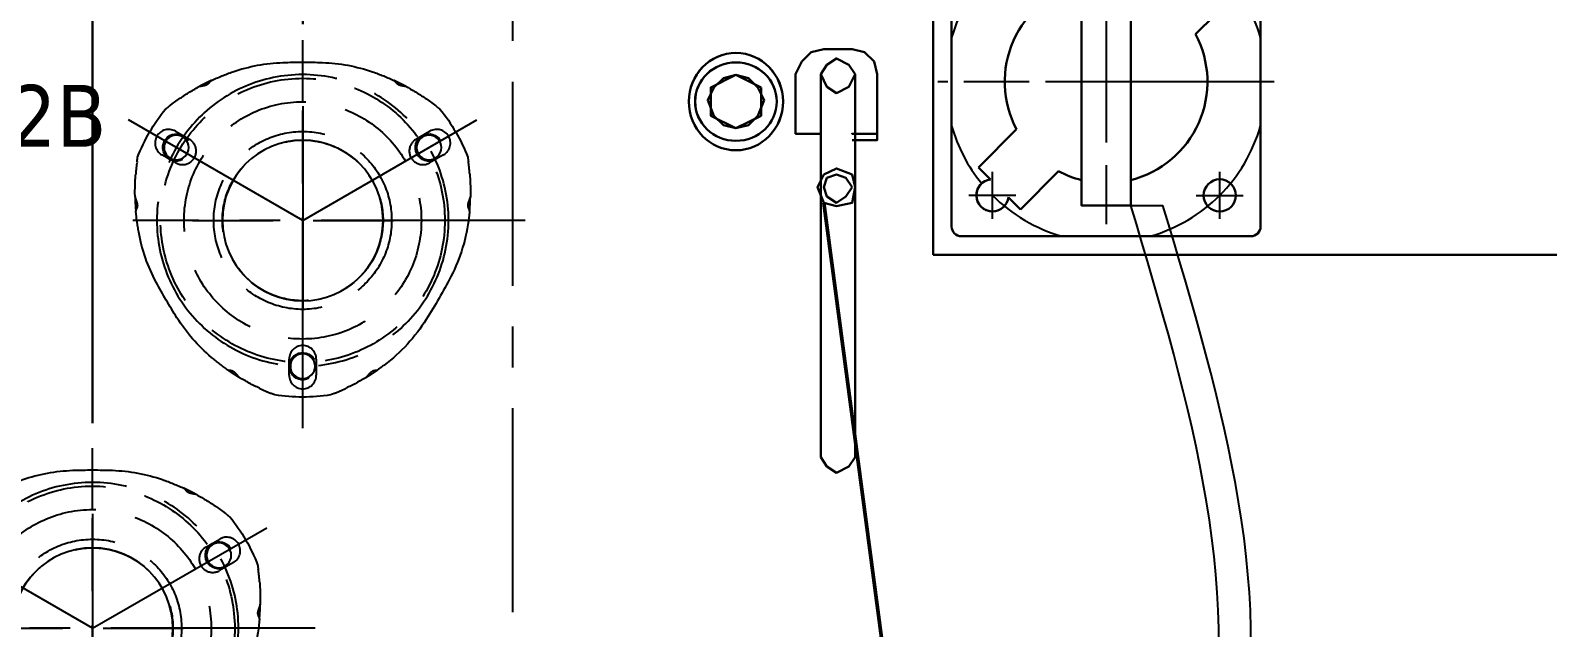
# Model space of a CAD drawing. Header units: millimetres. Extents: x 126854 to 137041, y -144259 to -137812.
# Drawn here: x 128652 to 129265, y -139700 to -139458 of the extents above; entities that cross this region are included whole.
import ezdxf

# ---------------------------------------------------------------- set-up
doc = ezdxf.new("R2010")
doc.units = ezdxf.units.MM
doc.header["$LTSCALE"] = 13
for name, pattern in [('CENTER', [50.8, 31.75, -6.35, 6.35, -6.35]), ('CENTERX2', [101.6, 63.5, -12.7, 12.7, -12.7]), ('DASHED', [0.75, 0.5, -0.25])]:
    doc.linetypes.add(name, pattern=pattern)
doc.layers.get('0').update_dxf_attribs({"color": 1, "linetype": 'CENTER'})
for name, color, linetype in [('1', 4, 'Continuous'), ('2细线层', 4, 'Continuous'), ('4虚线层', 6, 'DASHED'), ('粗实线', 4, 'Continuous')]:
    doc.layers.add(name, color=color, linetype=linetype)
doc.layers.add('标注、文本', color=3, linetype='Continuous', lineweight=25)
doc.styles.get("Standard").update_dxf_attribs({"font": 'gbenor.shx', "bigfont": 'gbcbig.shx'})
doc.styles.add('Tahoma$001', font='tahoma.ttf', dxfattribs={"height": 2.159784})
doc.dimstyles.new('1-15', dxfattribs={"dimscale": 20, "dimtxt": 3.5, "dimasz": 2, "dimexe": 1.5, "dimexo": 0.5, "dimgap": 0.5, "dimtad": 1, "dimtoh": 1, "dimdec": 1, "dimdsep": 46, "dimtxsty": 'Standard', "dimcen": 2.5, "dimclrd": 3, "dimclre": 3, "dimclrt": 3, "dimadec": 0, "dimazin": 2, "dimtfac": 1, "dimtdec": 1, "dimtmove": 0, "dimatfit": 2, "dimfxl": 1, "dimarcsym": 0})

# ---------------------------------------------------------------- blocks, each defined once
blk = doc.blocks.new('A$C7B0A0AAD')
blk.add_line((22.04, 19.29), (22.04, 19.29))
at = {"layer": '1', "color": 1, "linetype": 'CENTERX2', "lineweight": -3, "ltscale": 0.1}
for p, q in [((68, 130.5), (68, 0)), ((68, 123.25), (68, 7.25)), ((22.04, 101.71), (22.04, 120.71)), ((113.96, 101.71), (113.96, 120.71)), ((12.54, 111.21), (31.54, 111.21)), ((123.46, 111.21), (104.46, 111.21)), ((136, 65.25), (0, 65.25)), ((126, 65.25), (10, 65.25)), ((22.04, 9.79), (22.04, 28.79)), ((113.96, 9.79), (113.96, 28.79)), ((31.54, 19.29), (12.54, 19.29)), ((104.46, 19.29), (123.46, 19.29))]:
    blk.add_line(p, q, dxfattribs=at)
for start, end in [(105.94237, 164.06386), (15.93614, 74.05763), (195.93614, 219.26803), (285.94237, 344.06386), (224.99981, 254.05763)]:
    blk.add_arc((68, 65.25), 65, start, end, dxfattribs=at)
at = {"layer": '粗实线', "lineweight": 30}
for p, q in [((5.5, 123.75), (5.5, 6.75)), ((126.5, 127.75), (9.5, 127.75)), ((130.5, 123.75), (130.5, 6.75)), ((87.24, 101.46), (102.65, 116.87)), ((107.51, 112.01), (102.65, 116.87)), ((119.62, 99.9), (114.76, 104.76)), ((104.21, 84.49), (119.62, 99.9)), ((16.38, 30.6), (31.79, 46.01)), ((21.24, 25.74), (16.38, 30.6)), ((33.35, 13.63), (48.76, 29.04)), ((33.35, 13.63), (28.49, 18.49)), ((126.5, 2.75), (9.5, 2.75))]:
    blk.add_line(p, q, dxfattribs=at)
blk.add_lwpolyline([(58, 115.25), (78, 115.25), (78, 15.25), (58, 15.25)], close=True, dxfattribs=at)
for centre in [(22.04, 111.21), (113.96, 19.29)]:
    blk.add_circle(centre, 6.5, dxfattribs=at)
for centre, radius, start, end in [((9.5, 123.75), 4, 90, 180), ((126.5, 123.75), 4, 0, 90), ((113.96, 111.21), 6.5, 277.02013, 172.97987), ((68, 65.25), 41, 104.11698, 207.98135), ((68, 65.25), 41, 62.01865, 75.88302), ((68, 65.25), 41, 284.11698, 27.98135), ((22.04, 19.29), 6.5, 97.02013, 352.97987), ((68, 65.25), 41, 242.01865, 255.88302), ((22.04, 19.29), 6.5, 135, 315), ((9.5, 6.75), 4, 180, 270), ((126.5, 6.75), 4, 270, 360)]:
    blk.add_arc(centre, radius, start, end, dxfattribs=at)
blk = doc.blocks.new('A$C3970166B')
at = {"layer": '标注、文本', "color": 4, "lineweight": 30}
for points in [[(20.32, 13.55), (18.63, 16.93), (16.09, 19.47), (12.7, 20.32), (9.31, 19.47), (6.77, 16.93), (5.08, 13.55), (6.77, 9.31), (9.31, 6.77), (12.7, 5.93), (16.09, 6.77), (18.63, 9.31)], [(19.47, 16.93), (12.7, 20.32), (5.93, 16.93), (5.93, 9.31), (12.7, 5.93), (19.47, 9.31)]]:
    blk.add_lwpolyline(points, close=True, dxfattribs=at)
for major_axis, ratio in [((0, 13.12), 0.967742), ((-11.01, 0), 0.961538)]:
    blk.add_ellipse((12.7, 13.12), major_axis=major_axis, ratio=ratio, start_param=0, end_param=6.283185, dxfattribs=at)
blk = doc.blocks.new('A$C33D96195')
at = {"layer": '标注、文本', "color": 4, "lineweight": 30}
for points in [[(54.61, 171.45), (49.53, 170.18), (45.72, 166.37), (43.18, 161.29)], [(67.31, 6.35), (67.31, 161.29), (64.77, 165.1), (59.69, 167.64), (55.88, 165.1), (53.34, 161.29), (55.88, 156.21), (59.69, 153.67), (64.77, 156.21), (67.31, 161.29)], [(54.61, 171.45), (66.04, 171.45)], [(76.2, 161.29), (74.93, 166.37), (71.12, 170.18), (66.04, 171.45)], [(53.34, 137.16), (43.18, 137.16), (43.18, 161.29)], [(53.34, 161.29), (53.34, 6.35)], [(76.2, 161.29), (76.2, 137.16), (66.04, 137.16), (76.2, 137.16), (76.2, 134.62), (66.04, 134.62)], [(53.34, 6.35), (55.88, 2.54), (59.69, 0), (64.77, 2.54), (67.31, 6.35)]]:
    blk.add_lwpolyline(points, dxfattribs=at)
for points in [[(30.48, 150.83), (27.94, 155.91), (24.13, 159.72), (19.05, 160.99), (13.97, 159.72), (10.16, 155.91), (7.62, 150.83), (10.16, 144.48), (13.97, 140.67), (19.05, 139.4), (24.13, 140.67), (27.94, 144.48)], [(29.21, 155.91), (19.05, 160.99), (8.89, 155.91), (8.89, 144.48), (19.05, 139.4), (29.21, 144.48)], [(67.31, 115.57), (66.04, 120.65), (59.69, 123.19), (54.61, 120.65), (52.07, 115.57), (54.61, 109.22), (59.69, 107.95), (66.04, 109.22)], [(66.04, 115.57), (63.5, 119.38), (59.69, 120.65), (55.88, 119.38), (54.61, 115.57), (55.88, 111.76), (59.69, 109.22), (63.5, 111.76)]]:
    blk.add_lwpolyline(points, close=True, dxfattribs=at)
for major_axis, ratio in [((0, 19.69), 0.967742), ((-16.51, 0), 0.961538)]:
    blk.add_ellipse((19.05, 150.2), major_axis=major_axis, ratio=ratio, start_param=0, end_param=6.283185, dxfattribs=at)
at = {"layer": '标注、文本', "xscale": 1.5, "yscale": 1.5, "zscale": 1.5}
blk.add_blockref('A$C3970166B', (0, 130.51), dxfattribs=at)
blk = doc.blocks.new('A$C712F3155')
at = {"layer": '1', "color": 1, "linetype": 'CENTERX2', "lineweight": -3, "ltscale": 0.1}
for p, q in [((90, 0), (90, 156.99)), ((90, 130.33), (90, 35.46)), ((90, 84.09), (19.54, 124.77)), ((90, 84.09), (160.46, 124.77)), ((0, 84.09), (158.71, 84.09))]:
    blk.add_line(p, q, dxfattribs=at)
blk.add_circle((90, 84.09), 59, dxfattribs=at)
at = {"layer": '2细线层'}
for centre in [(38.9, 113.59), (141.1, 113.59), (90, 25.09)]:
    blk.add_circle(centre, 5, dxfattribs=at)
at = {"layer": '标注、文本'}
for centre in [(38.9, 113.59), (141.1, 113.59), (90, 25.09)]:
    blk.add_arc(centre, 5.5, 242.67153, 150.00001, dxfattribs=at)
at = {"layer": '粗实线'}
blk.add_circle((90, 84.09), 32.5, dxfattribs=at)
blk = doc.blocks.new('A$C03F92070')
at = {"layer": '4虚线层', "ltscale": 5}
for p, q in [((67.85, 40.24), (67.85, 116.01)), ((16.36, 107.57), (21.99, 104.32)), ((113.71, 104.32), (119.34, 107.57)), ((16.49, 94.79), (10.86, 98.04)), ((124.84, 98.04), (119.21, 94.79)), ((23.33, 71.49), (112.37, 71.49)), ((62.35, 8.86), (62.35, 15.36)), ((73.35, 15.36), (73.35, 8.86))]:
    blk.add_line(p, q, dxfattribs=at)
for radius in [57.5, 48, 36, 32.5]:
    blk.add_circle((67.85, 71.49), radius, dxfattribs=at)
at = {"layer": '4虚线层', "ltscale": 5, "extrusion": (0, 0, -1)}
for centre, radius, start, end in [((-62.34, 65.41), 70, 71.02185, 87.94531), ((-67.85, -88.03), 223.54, 87.94531, 92.05469), ((-73.35, 65.41), 70, 92.05469, 108.97815), ((-68.85, 46.49), 90, 64.92451, 71.02185), ((-66.85, 46.49), 90, 108.97815, 115.07549), ((-68.85, 46.49), 90, 55.4521, 61.38179), ((-66.85, 46.49), 90, 118.61821, 124.5479), ((-68.85, 46.49), 90, 51.08313, 52.23427), ((-66.85, 46.49), 90, 127.76573, 128.91687), ((-67.85, 71.49), 71.5, 20.96454, 39.03546), ((-67.85, 71.49), 71.5, 140.96454, 159.03546), ((-90, 83.12), 90, 7.76573, 8.91687), ((-45.7, 83.12), 90, 171.08313, 172.23427), ((-90, 83.12), 90, 358.61821, 4.5479), ((-45.7, 83.12), 90, 175.4521, 181.38179), ((-90, 83.12), 90, 349.46719, 355.07549), ((-45.7, 83.12), 90, 184.92451, 186.60228), ((-65.57, 80.82), 70, 186.60228, 207.21776), ((-70.33, 79.46), 70, 331.9245, 349.46719), ((-205.81, 151.73), 223.54, 327.65027, 331.9245), ((70.97, 151.05), 223.54, 207.21776, 212.35682), ((-76.09, 69.57), 70, 310.17076, 327.65027), ((-58.73, 68.87), 70, 212.35682, 233.02623), ((-89, 84.85), 90, 304.92451, 310.17076), ((-46.7, 84.85), 90, 233.02623, 235.07549), ((-89, 84.85), 90, 295.4521, 301.38179), ((-46.7, 84.85), 90, 238.61821, 244.5479), ((-89, 84.85), 90, 291.08313, 292.23427), ((-67.85, 71.49), 71.5, 260.96454, 279.03546), ((-46.7, 84.85), 90, 247.76573, 248.91687)]:
    blk.add_arc(centre, radius, start, end, dxfattribs=at)
at = {"layer": '4虚线层', "ltscale": 5}
for centre, start, end in [((13.61, 102.81), 60, 240), ((122.09, 102.81), 300, 120), ((19.24, 99.56), 240, 60), ((116.46, 99.56), 120, 300), ((67.85, 15.36), 0, 180), ((67.85, 8.86), 180, 0)]:
    blk.add_arc(centre, 5.5, start, end, dxfattribs=at)
for points, knots in [([(30.89, 128.1), (30.89, 128.1), (30.88, 128.1), (30.83, 128.07), (30.76, 128.04), (30.57, 127.95), (30.45, 127.89), (30.18, 127.77), (30.03, 127.69), (29.7, 127.53), (29.52, 127.45), (29.16, 127.27), (28.96, 127.17), (28.58, 126.98), (28.39, 126.89), (27.99, 126.69), (27.8, 126.59), (27.42, 126.39), (27.24, 126.3), (26.87, 126.11), (26.7, 126.02), (26.39, 125.85), (26.24, 125.77), (25.98, 125.63), (25.87, 125.57), (25.69, 125.47), (25.63, 125.44), (25.58, 125.41), (25.57, 125.4), (25.57, 125.4), (25.57, 125.4), (25.57, 125.4)], [0, 0, 0, 0, 0.043819, 0.043819, 0.119878, 0.119878, 0.195937, 0.195937, 0.271996, 0.271996, 0.348055, 0.348055, 0.424114, 0.424114, 0.500173, 0.500173, 0.576231, 0.576231, 0.65229, 0.65229, 0.728349, 0.728349, 0.804408, 0.804408, 0.880467, 0.880467, 0.956526, 0.956526, 0.994556, 0.994556, 1, 1, 1, 1]), ([(30.71, 128.01), (30.65, 127.99), (30.59, 127.94), (30.48, 127.84), (30.42, 127.77), (30.3, 127.62), (30.24, 127.54), (30.11, 127.35), (30.04, 127.25), (29.89, 127.05), (29.81, 126.95), (29.62, 126.74), (29.51, 126.65), (29.29, 126.47), (29.16, 126.4), (28.9, 126.26), (28.77, 126.2), (28.36, 126.06), (28.08, 125.99), (27.53, 125.87), (27.26, 125.83), (26.87, 125.76), (26.75, 125.74), (26.5, 125.7), (26.38, 125.67), (26.05, 125.61), (25.85, 125.56), (25.74, 125.5)], [0, 0, 0, 0, 0.0625, 0.0625, 0.125, 0.125, 0.1875, 0.1875, 0.25, 0.25, 0.3125, 0.3125, 0.375, 0.375, 0.4375, 0.4375, 0.5, 0.5, 0.625, 0.625, 0.75, 0.75, 0.8125, 0.8125, 0.875, 0.875, 1, 1, 1, 1]), ([(110.13, 125.4), (110.13, 125.4), (110.13, 125.4), (110.13, 125.4), (110.12, 125.41), (110.07, 125.44), (110.01, 125.47), (109.83, 125.57), (109.72, 125.63), (109.46, 125.77), (109.31, 125.85), (108.99, 126.02), (108.81, 126.11), (108.45, 126.3), (108.26, 126.4), (107.88, 126.6), (107.68, 126.7), (107.29, 126.9), (107.1, 127), (106.72, 127.18), (106.53, 127.28), (106.16, 127.46), (105.99, 127.54), (105.66, 127.7), (105.51, 127.77), (105.24, 127.9), (105.12, 127.95), (104.94, 128.04), (104.87, 128.07), (104.82, 128.09), (104.81, 128.1), (104.8, 128.1), (104.8, 128.1), (104.8, 128.1)], [0, 0, 0, 0, 0.005743, 0.005743, 0.043766, 0.043766, 0.119813, 0.119813, 0.195859, 0.195859, 0.271906, 0.271906, 0.347952, 0.347952, 0.423999, 0.423999, 0.500046, 0.500046, 0.576092, 0.576092, 0.652139, 0.652139, 0.728185, 0.728185, 0.804232, 0.804232, 0.880279, 0.880279, 0.956325, 0.956325, 0.994349, 0.994349, 1, 1, 1, 1]), ([(109.96, 125.5), (109.9, 125.53), (109.83, 125.55), (109.65, 125.6), (109.54, 125.63), (109.21, 125.7), (108.96, 125.74), (108.44, 125.83), (108.17, 125.87), (107.63, 125.99), (107.34, 126.06), (106.94, 126.2), (106.8, 126.26), (106.54, 126.39), (106.42, 126.47), (106.19, 126.64), (106.08, 126.74), (105.9, 126.94), (105.81, 127.05), (105.66, 127.25), (105.59, 127.35), (105.46, 127.53), (105.39, 127.62), (105.28, 127.77), (105.22, 127.84), (105.11, 127.94), (105.05, 127.99), (104.99, 128.01)], [0, 0, 0, 0, 0.0625, 0.0625, 0.125, 0.125, 0.25, 0.25, 0.375, 0.375, 0.5, 0.5, 0.5625, 0.5625, 0.625, 0.625, 0.6875, 0.6875, 0.75, 0.75, 0.8125, 0.8125, 0.875, 0.875, 0.9375, 0.9375, 1, 1, 1, 1]), ([(13.95, 117.81), (13.92, 117.79), (13.88, 117.76), (13.82, 117.71), (13.77, 117.67), (13.74, 117.65), (13.73, 117.64)], [0, 0, 0, 0, 0.272943, 0.542517, 0.809704, 1, 1, 1, 1]), ([(14.22, 118.02), (14.2, 118), (14.15, 117.96), (14.08, 117.91), (14.01, 117.86), (13.97, 117.82), (13.95, 117.81)], [0, 0, 0, 0, 0.251777, 0.501943, 0.751136, 1, 1, 1, 1]), ([(14.55, 118.27), (14.52, 118.25), (14.46, 118.2), (14.38, 118.14), (14.3, 118.08), (14.25, 118.04), (14.22, 118.02)], [0, 0, 0, 0, 0.251749, 0.501948, 0.751171, 1, 1, 1, 1]), ([(15.74, 119.15), (15.69, 119.12), (15.59, 119.05), (15.45, 118.94), (15.32, 118.84), (15.18, 118.74), (15.05, 118.65), (14.92, 118.55), (14.8, 118.45), (14.67, 118.36), (14.59, 118.3), (14.55, 118.27)], [0, 0, 0, 0, 0.114473, 0.22719, 0.338528, 0.448878, 0.558641, 0.668227, 0.778044, 0.888502, 1, 1, 1, 1]), ([(17.82, 120.63), (17.81, 120.62), (17.74, 120.57), (17.58, 120.46), (17.28, 120.26), (16.94, 120.02), (16.6, 119.78), (16.29, 119.55), (16.01, 119.35), (15.83, 119.22), (15.74, 119.15)], [0, 0, 0, 0, 0.026865, 0.187364, 0.351072, 0.511786, 0.674931, 0.783277, 0.891149, 1, 1, 1, 1]), ([(119.96, 119.15), (119.92, 119.19), (119.82, 119.25), (119.69, 119.35), (119.55, 119.45), (119.41, 119.55), (119.28, 119.65), (119.06, 119.81), (118.76, 120.02), (118.42, 120.26), (118.12, 120.46), (117.96, 120.57), (117.89, 120.62), (117.88, 120.63)], [0, 0, 0, 0, 0.05466, 0.108896, 0.162888, 0.216817, 0.270864, 0.325211, 0.488741, 0.649833, 0.813717, 0.974388, 1, 1, 1, 1]), ([(121.15, 118.27), (121.11, 118.3), (121.03, 118.36), (120.9, 118.45), (120.78, 118.55), (120.65, 118.65), (120.52, 118.74), (120.38, 118.84), (120.25, 118.94), (120.1, 119.05), (120.01, 119.12), (119.96, 119.15)], [0, 0, 0, 0, 0.111498, 0.221956, 0.331773, 0.441359, 0.551122, 0.661472, 0.77281, 0.885527, 1, 1, 1, 1]), ([(121.48, 118.02), (121.45, 118.04), (121.4, 118.08), (121.32, 118.14), (121.23, 118.2), (121.18, 118.25), (121.15, 118.27)], [0, 0, 0, 0, 0.248829, 0.498052, 0.748251, 1, 1, 1, 1]), ([(121.75, 117.81), (121.73, 117.82), (121.69, 117.86), (121.62, 117.91), (121.55, 117.96), (121.5, 118), (121.48, 118.02)], [0, 0, 0, 0, 0.248864, 0.498057, 0.748223, 1, 1, 1, 1]), ([(121.97, 117.64), (121.96, 117.65), (121.93, 117.67), (121.88, 117.71), (121.82, 117.76), (121.78, 117.79), (121.75, 117.81)], [0, 0, 0, 0, 0.190293, 0.457482, 0.727057, 1, 1, 1, 1]), ([(0.52, 92.79), (0.51, 92.73), (0.5, 92.62), (0.48, 92.45), (0.46, 92.28), (0.45, 92.11), (0.43, 91.95), (0.4, 91.68), (0.37, 91.32), (0.33, 90.9), (0.3, 90.54), (0.29, 90.34), (0.28, 90.26), (0.28, 90.25)], [0, 0, 0, 0, 0.05466, 0.108897, 0.162889, 0.216817, 0.270864, 0.325211, 0.488741, 0.649833, 0.813717, 0.974388, 1, 1, 1, 1]), ([(0.69, 94.25), (0.68, 94.21), (0.67, 94.11), (0.65, 93.95), (0.63, 93.8), (0.61, 93.64), (0.59, 93.47), (0.57, 93.31), (0.55, 93.14), (0.53, 92.96), (0.52, 92.85), (0.52, 92.79)], [0, 0, 0, 0, 0.111498, 0.221956, 0.331773, 0.441359, 0.551122, 0.661472, 0.77281, 0.885527, 1, 1, 1, 1]), ([(0.74, 94.67), (0.73, 94.63), (0.73, 94.57), (0.71, 94.47), (0.7, 94.36), (0.69, 94.29), (0.69, 94.25)], [0, 0, 0, 0, 0.248829, 0.498052, 0.748251, 1, 1, 1, 1]), ([(0.82, 95.29), (0.82, 95.27), (0.81, 95.24), (0.81, 95.17), (0.8, 95.1), (0.79, 95.04), (0.78, 95.01)], [0, 0, 0, 0, 0.190297, 0.457484, 0.727058, 1, 1, 1, 1]), ([(134.92, 95.01), (134.91, 95.04), (134.9, 95.1), (134.89, 95.17), (134.89, 95.24), (134.88, 95.27), (134.88, 95.29)], [0, 0, 0, 0, 0.272943, 0.542517, 0.809704, 1, 1, 1, 1]), ([(134.96, 94.67), (134.96, 94.7), (134.95, 94.76), (134.94, 94.85), (134.93, 94.93), (134.92, 94.98), (134.92, 95.01)], [0, 0, 0, 0, 0.251777, 0.501943, 0.751136, 1, 1, 1, 1]), ([(135.01, 94.25), (135.01, 94.29), (135, 94.36), (134.99, 94.47), (134.97, 94.57), (134.96, 94.63), (134.96, 94.67)], [0, 0, 0, 0, 0.251749, 0.501948, 0.751171, 1, 1, 1, 1]), ([(135.18, 92.79), (135.18, 92.85), (135.16, 92.96), (135.15, 93.14), (135.13, 93.31), (135.11, 93.47), (135.09, 93.64), (135.07, 93.8), (135.05, 93.95), (135.03, 94.11), (135.02, 94.21), (135.01, 94.25)], [0, 0, 0, 0, 0.114473, 0.22719, 0.338528, 0.448878, 0.558641, 0.668227, 0.778044, 0.888502, 1, 1, 1, 1]), ([(135.42, 90.25), (135.42, 90.26), (135.41, 90.34), (135.4, 90.54), (135.37, 90.9), (135.33, 91.31), (135.29, 91.73), (135.25, 92.11), (135.22, 92.45), (135.2, 92.67), (135.18, 92.79)], [0, 0, 0, 0, 0.026865, 0.187364, 0.351073, 0.511786, 0.674931, 0.783277, 0.891149, 1, 1, 1, 1]), ([(0.02, 81.15), (0.02, 81.15), (0.02, 81.15), (0.02, 81.15), (0.02, 81.14), (0.02, 81.08), (0.02, 81.01), (0.02, 80.81), (0.03, 80.68), (0.04, 80.38), (0.04, 80.21), (0.05, 79.85), (0.06, 79.65), (0.08, 79.24), (0.09, 79.03), (0.11, 78.6), (0.12, 78.38), (0.14, 77.94), (0.16, 77.72), (0.18, 77.3), (0.2, 77.09), (0.23, 76.68), (0.24, 76.49), (0.27, 76.13), (0.28, 75.96), (0.3, 75.67), (0.32, 75.54), (0.33, 75.33), (0.34, 75.26), (0.34, 75.2), (0.35, 75.19), (0.35, 75.19), (0.35, 75.19), (0.35, 75.19)], [0, 0, 0, 0, 0.005743, 0.005743, 0.043766, 0.043766, 0.119813, 0.119813, 0.195859, 0.195859, 0.271906, 0.271906, 0.347952, 0.347952, 0.423999, 0.423999, 0.500046, 0.500046, 0.576092, 0.576092, 0.652139, 0.652139, 0.728185, 0.728185, 0.804232, 0.804232, 0.880279, 0.880279, 0.956325, 0.956325, 0.994349, 0.994349, 1, 1, 1, 1]), ([(0.02, 80.95), (0.02, 80.89), (0.04, 80.81), (0.08, 80.63), (0.12, 80.53), (0.22, 80.21), (0.31, 79.97), (0.5, 79.47), (0.59, 79.22), (0.76, 78.69), (0.85, 78.41), (0.92, 77.98), (0.94, 77.84), (0.96, 77.55), (0.95, 77.4), (0.91, 77.12), (0.88, 76.97), (0.8, 76.71), (0.75, 76.59), (0.65, 76.35), (0.6, 76.24), (0.51, 76.03), (0.47, 75.94), (0.39, 75.76), (0.37, 75.68), (0.33, 75.53), (0.32, 75.46), (0.33, 75.4)], [0, 0, 0, 0, 0.0625, 0.0625, 0.125, 0.125, 0.25, 0.25, 0.375, 0.375, 0.5, 0.5, 0.5625, 0.5625, 0.625, 0.625, 0.6875, 0.6875, 0.75, 0.75, 0.8125, 0.8125, 0.875, 0.875, 0.9375, 0.9375, 1, 1, 1, 1]), ([(135.37, 75.4), (135.38, 75.46), (135.37, 75.53), (135.33, 75.68), (135.31, 75.76), (135.23, 75.94), (135.19, 76.03), (135.1, 76.24), (135.04, 76.35), (134.95, 76.58), (134.9, 76.71), (134.82, 76.97), (134.79, 77.11), (134.75, 77.4), (134.74, 77.54), (134.76, 77.83), (134.78, 77.98), (134.85, 78.4), (134.93, 78.68), (135.11, 79.21), (135.2, 79.47), (135.34, 79.84), (135.38, 79.96), (135.47, 80.2), (135.51, 80.31), (135.62, 80.63), (135.68, 80.83), (135.68, 80.95)], [0, 0, 0, 0, 0.0625, 0.0625, 0.125, 0.125, 0.1875, 0.1875, 0.25, 0.25, 0.3125, 0.3125, 0.375, 0.375, 0.4375, 0.4375, 0.5, 0.5, 0.625, 0.625, 0.75, 0.75, 0.8125, 0.8125, 0.875, 0.875, 1, 1, 1, 1]), ([(135.35, 75.19), (135.35, 75.19), (135.35, 75.2), (135.36, 75.26), (135.37, 75.34), (135.38, 75.54), (135.4, 75.67), (135.42, 75.97), (135.43, 76.14), (135.46, 76.51), (135.48, 76.7), (135.5, 77.11), (135.52, 77.32), (135.54, 77.75), (135.56, 77.97), (135.58, 78.41), (135.59, 78.62), (135.61, 79.05), (135.62, 79.26), (135.64, 79.67), (135.65, 79.86), (135.66, 80.22), (135.66, 80.39), (135.67, 80.68), (135.67, 80.81), (135.68, 81.01), (135.68, 81.08), (135.68, 81.14), (135.68, 81.15), (135.68, 81.15), (135.68, 81.15), (135.68, 81.15)], [0, 0, 0, 0, 0.043819, 0.043819, 0.119878, 0.119878, 0.195937, 0.195937, 0.271996, 0.271996, 0.348055, 0.348055, 0.424114, 0.424114, 0.500173, 0.500173, 0.576232, 0.576232, 0.65229, 0.65229, 0.728349, 0.728349, 0.804408, 0.804408, 0.880467, 0.880467, 0.956526, 0.956526, 0.994556, 0.994556, 1, 1, 1, 1]), ([(37.3, 11.18), (37.3, 11.18), (37.31, 11.17), (37.36, 11.14), (37.42, 11.09), (37.59, 10.98), (37.7, 10.9), (37.95, 10.73), (38.09, 10.63), (38.39, 10.43), (38.55, 10.32), (38.89, 10.09), (39.07, 9.97), (39.42, 9.73), (39.61, 9.61), (39.98, 9.37), (40.16, 9.26), (40.51, 9.03), (40.69, 8.91), (41.04, 8.69), (41.2, 8.59), (41.51, 8.4), (41.65, 8.31), (41.9, 8.16), (42.01, 8.09), (42.18, 7.99), (42.24, 7.95), (42.29, 7.92), (42.3, 7.91), (42.3, 7.91), (42.3, 7.91), (42.3, 7.91)], [0, 0, 0, 0, 0.043819, 0.043819, 0.119878, 0.119878, 0.195937, 0.195937, 0.271996, 0.271996, 0.348055, 0.348055, 0.424114, 0.424114, 0.500173, 0.500173, 0.576231, 0.576231, 0.65229, 0.65229, 0.728349, 0.728349, 0.804408, 0.804408, 0.880467, 0.880467, 0.956526, 0.956526, 0.994556, 0.994556, 1, 1, 1, 1]), ([(37.47, 11.06), (37.52, 11.02), (37.59, 11), (37.73, 10.95), (37.82, 10.93), (38.01, 10.91), (38.11, 10.9), (38.34, 10.88), (38.46, 10.87), (38.71, 10.83), (38.85, 10.81), (39.11, 10.75), (39.25, 10.71), (39.52, 10.6), (39.64, 10.53), (39.89, 10.37), (40.01, 10.29), (40.34, 10.01), (40.54, 9.8), (40.91, 9.38), (41.09, 9.17), (41.34, 8.87), (41.42, 8.77), (41.58, 8.58), (41.66, 8.48), (41.88, 8.23), (42.02, 8.08), (42.13, 8.02)], [0, 0, 0, 0, 0.0625, 0.0625, 0.125, 0.125, 0.1875, 0.1875, 0.25, 0.25, 0.3125, 0.3125, 0.375, 0.375, 0.4375, 0.4375, 0.5, 0.5, 0.625, 0.625, 0.75, 0.75, 0.8125, 0.8125, 0.875, 0.875, 1, 1, 1, 1]), ([(93.4, 7.91), (93.4, 7.91), (93.4, 7.91), (93.4, 7.91), (93.41, 7.92), (93.46, 7.95), (93.52, 7.99), (93.69, 8.09), (93.8, 8.16), (94.06, 8.32), (94.2, 8.4), (94.51, 8.6), (94.68, 8.7), (95.02, 8.92), (95.2, 9.04), (95.56, 9.27), (95.75, 9.39), (96.12, 9.63), (96.3, 9.75), (96.65, 9.98), (96.83, 10.1), (97.16, 10.33), (97.32, 10.43), (97.62, 10.64), (97.76, 10.73), (98.01, 10.9), (98.11, 10.98), (98.28, 11.1), (98.34, 11.14), (98.39, 11.17), (98.4, 11.18), (98.4, 11.18), (98.4, 11.18), (98.4, 11.18)], [0, 0, 0, 0, 0.005743, 0.005743, 0.043766, 0.043766, 0.119813, 0.119813, 0.195859, 0.195859, 0.271906, 0.271906, 0.347952, 0.347952, 0.423999, 0.423999, 0.500046, 0.500046, 0.576092, 0.576092, 0.652139, 0.652139, 0.728185, 0.728185, 0.804232, 0.804232, 0.880279, 0.880279, 0.956325, 0.956325, 0.994349, 0.994349, 1, 1, 1, 1]), ([(93.57, 8.02), (93.62, 8.05), (93.68, 8.1), (93.82, 8.23), (93.89, 8.31), (94.11, 8.56), (94.27, 8.76), (94.61, 9.17), (94.79, 9.38), (95.16, 9.79), (95.36, 10), (95.69, 10.28), (95.8, 10.37), (96.05, 10.53), (96.18, 10.6), (96.44, 10.71), (96.58, 10.75), (96.85, 10.81), (96.98, 10.83), (97.24, 10.87), (97.36, 10.88), (97.58, 10.9), (97.69, 10.91), (97.88, 10.93), (97.96, 10.95), (98.11, 11), (98.18, 11.02), (98.23, 11.06)], [0, 0, 0, 0, 0.0625, 0.0625, 0.125, 0.125, 0.25, 0.25, 0.375, 0.375, 0.5, 0.5, 0.5625, 0.5625, 0.625, 0.625, 0.6875, 0.6875, 0.75, 0.75, 0.8125, 0.8125, 0.875, 0.875, 0.9375, 0.9375, 1, 1, 1, 1]), ([(50.31, 3.59), (50.32, 3.59), (50.4, 3.55), (50.57, 3.46), (50.9, 3.31), (51.28, 3.14), (51.66, 2.96), (52.01, 2.8), (52.32, 2.67), (52.52, 2.57), (52.63, 2.53)], [0, 0, 0, 0, 0.026866, 0.187364, 0.351073, 0.511786, 0.674931, 0.783277, 0.891149, 1, 1, 1, 1]), ([(52.63, 2.53), (52.68, 2.5), (52.79, 2.46), (52.95, 2.39), (53.11, 2.32), (53.26, 2.25), (53.41, 2.19), (53.56, 2.12), (53.7, 2.06), (53.85, 2), (53.94, 1.96), (53.98, 1.94)], [0, 0, 0, 0, 0.114473, 0.22719, 0.338528, 0.448878, 0.558641, 0.668227, 0.778044, 0.888502, 1, 1, 1, 1]), ([(53.98, 1.94), (54.02, 1.93), (54.09, 1.9), (54.18, 1.86), (54.28, 1.82), (54.34, 1.79), (54.37, 1.78)], [0, 0, 0, 0, 0.251749, 0.501948, 0.751171, 1, 1, 1, 1]), ([(54.37, 1.78), (54.4, 1.77), (54.45, 1.74), (54.54, 1.71), (54.61, 1.68), (54.66, 1.66), (54.69, 1.65)], [0, 0, 0, 0, 0.251777, 0.501943, 0.751136, 1, 1, 1, 1]), ([(54.69, 1.65), (54.71, 1.64), (54.77, 1.61), (54.84, 1.58), (54.9, 1.56), (54.93, 1.55), (54.94, 1.54)], [0, 0, 0, 0, 0.272943, 0.542518, 0.809705, 1, 1, 1, 1]), ([(80.76, 1.54), (80.77, 1.55), (80.8, 1.56), (80.86, 1.58), (80.93, 1.61), (80.99, 1.64), (81.01, 1.65)], [0, 0, 0, 0, 0.190295, 0.457482, 0.727057, 1, 1, 1, 1]), ([(81.01, 1.65), (81.04, 1.66), (81.08, 1.68), (81.16, 1.71), (81.25, 1.74), (81.3, 1.77), (81.33, 1.78)], [0, 0, 0, 0, 0.248864, 0.498057, 0.748223, 1, 1, 1, 1]), ([(81.33, 1.78), (81.36, 1.79), (81.42, 1.82), (81.52, 1.86), (81.61, 1.9), (81.68, 1.93), (81.72, 1.94)], [0, 0, 0, 0, 0.248829, 0.498052, 0.748251, 1, 1, 1, 1]), ([(81.72, 1.94), (81.76, 1.96), (81.85, 2), (82, 2.06), (82.14, 2.12), (82.29, 2.19), (82.44, 2.25), (82.59, 2.32), (82.75, 2.39), (82.91, 2.46), (83.02, 2.5), (83.07, 2.53)], [0, 0, 0, 0, 0.111498, 0.221956, 0.331773, 0.441359, 0.551122, 0.661472, 0.77281, 0.885527, 1, 1, 1, 1]), ([(83.07, 2.53), (83.12, 2.55), (83.23, 2.6), (83.38, 2.67), (83.54, 2.73), (83.69, 2.8), (83.84, 2.87), (84.09, 2.98), (84.42, 3.14), (84.8, 3.31), (85.13, 3.46), (85.3, 3.55), (85.38, 3.58), (85.39, 3.59)], [0, 0, 0, 0, 0.05466, 0.108897, 0.162889, 0.216817, 0.270864, 0.325211, 0.488741, 0.649834, 0.813718, 0.974389, 1, 1, 1, 1])]:
    blk.add_open_spline(points, degree=3, knots=knots, dxfattribs=at)
blk.add_open_spline([(0.82, 95.28), (0.81, 95.2), (0.82, 95.09), (0.84, 94.95)], degree=3, dxfattribs=at)
blk = doc.blocks.new('*D127')
at = {"layer": 'Defpoints', "color": 0, "lineweight": 30}
for p in [(134963.88, -136315.16), (134813.88, -136448.18), (134963.88, -136735.78)]:
    blk.add_point(p, dxfattribs=at)
at = {"layer": '标注、文本', "color": 3, "lineweight": -2}
for p, q in [((134813.88, -136438.18), (134813.88, -136285.16)), ((134963.88, -136725.78), (134963.88, -136285.16)), ((134853.88, -136315.16), (134923.88, -136315.16))]:
    blk.add_line(p, q, dxfattribs=at)
at = {"layer": '标注、文本', "color": 3, "lineweight": 30}
for points in [[(134853.88, -136308.49), (134853.88, -136321.82), (134813.88, -136315.16)], [(134923.88, -136308.49), (134923.88, -136321.82), (134963.88, -136315.16)]]:
    blk.add_solid(points, dxfattribs=at)
at = {"layer": '标注、文本', "color": 3, "insert": (134888.88, -136270.16), "char_height": 70, "attachment_point": 5}
blk.add_mtext('150', dxfattribs=at)
blk = doc.blocks.new('*D128')
at = {"layer": 'Defpoints', "color": 0, "lineweight": 30}
for p in [(134963.88, -136461.34), (135048.88, -136527.99), (135048.88, -136574.24)]:
    blk.add_point(p, dxfattribs=at)
at = {"layer": '标注、文本', "color": 3, "lineweight": -2}
for p, q in [((134963.88, -136471.34), (134963.88, -136557.99)), ((135048.88, -136564.24), (135048.88, -136497.99)), ((134923.88, -136527.99), (134883.88, -136527.99)), ((134963.88, -136527.99), (135048.88, -136527.99)), ((135088.88, -136527.99), (135215.46, -136527.99))]:
    blk.add_line(p, q, dxfattribs=at)
at = {"layer": '标注、文本', "color": 3, "lineweight": 30}
for points in [[(134923.88, -136521.32), (134923.88, -136534.65), (134963.88, -136527.99)], [(135088.88, -136521.32), (135088.88, -136534.65), (135048.88, -136527.99)]]:
    blk.add_solid(points, dxfattribs=at)
at = {"layer": '标注、文本', "color": 3, "insert": (135172.17, -136482.99), "char_height": 70, "attachment_point": 5}
blk.add_mtext('85', dxfattribs=at)
blk = doc.blocks.new('A$C18BE6784')
at = {"layer": '标注、文本', "xscale": -1}
for p in [(820.5, 208.32), (735.5, 43.32)]:
    blk.add_blockref('A$C712F3155', p, dxfattribs=at)
at = {"layer": '标注、文本'}
for p in [(662.65, 220.93), (577.65, 55.93)]:
    blk.add_blockref('A$C03F92070', p, dxfattribs=at)
at = {"layer": '标注、文本', "style": 'Tahoma$001'}
blk.add_text('H2B', height=25, dxfattribs=at).set_placement((589.93, 322.22))
at = {"layer": '标注、文本'}
for base, p1, p2, picture, middle in [((645.5, 620.94), (495.5, 487.92), (645.5, 200.32), '*D127', (570.5, 665.94)), ((730.5, 408.11), (645.5, 474.75), (730.5, 361.86), '*D128', (853.79, 453.11))]:
    dim = blk.add_linear_dim(base=base, p1=p1, p2=p2, dimstyle='1-15', dxfattribs=at)
    dim.commit()
    dim.dimension.update_dxf_attribs({"geometry": picture, "text_midpoint": middle, "insert": (-134318.38, 136936.1)})

msp = doc.modelspace()

# ---------------------------------------------------------------- linework, layer by layer
at = {"layer": '1', "color": 1, "linetype": 'CENTERX2', "lineweight": -3, "ltscale": 0.1}
msp.add_line((128846.69, -140485.948), (128846.69, -138635.948), dxfattribs=at)
at = {"layer": '标注、文本', "color": 4, "lineweight": 30}
for p, q in [((129016.69, -139376.353), (129016.69, -139548.853)), ((129016.69, -139548.853), (129466.69, -139548.853))]:
    msp.add_line(p, q, dxfattribs=at)
at = {"layer": '标注、文本'}
msp.add_line((129096.69, -139528.853), (129109.681, -139528.853), dxfattribs=at)
for points in [[(129053.694, -139944.183), (129091.121, -139847.874), (129124.904, -139764.25), (129096.69, -139528.853)], [(129066.685, -139944.183), (129104.113, -139847.874), (129137.896, -139764.25), (129109.681, -139528.853)]]:
    msp.add_spline(points, degree=3, dxfattribs=at)
at = {"layer": '粗实线', "lineweight": 50}
msp.add_line((128972.511, -139527.855), (129121.773, -140652.457), dxfattribs=at)

# ---------------------------------------------------------------- block references
at = {"color": 7, "linetype": 'ByBlock', "lineweight": 30}
msp.add_blockref('A$C18BE6784', (128031.19, -139827.364), dxfattribs=at)
at = {"layer": '标注、文本'}
for name, p in [('A$C7B0A0AAD', (129018.69, -139544.103)), ('A$C7B0A0AAD', (129018.69, -139544.103)), ('A$C33D96195', (128917.903, -139637.075))]:
    msp.add_blockref(name, p, dxfattribs=at)

doc.saveas('drawing.dxf')
